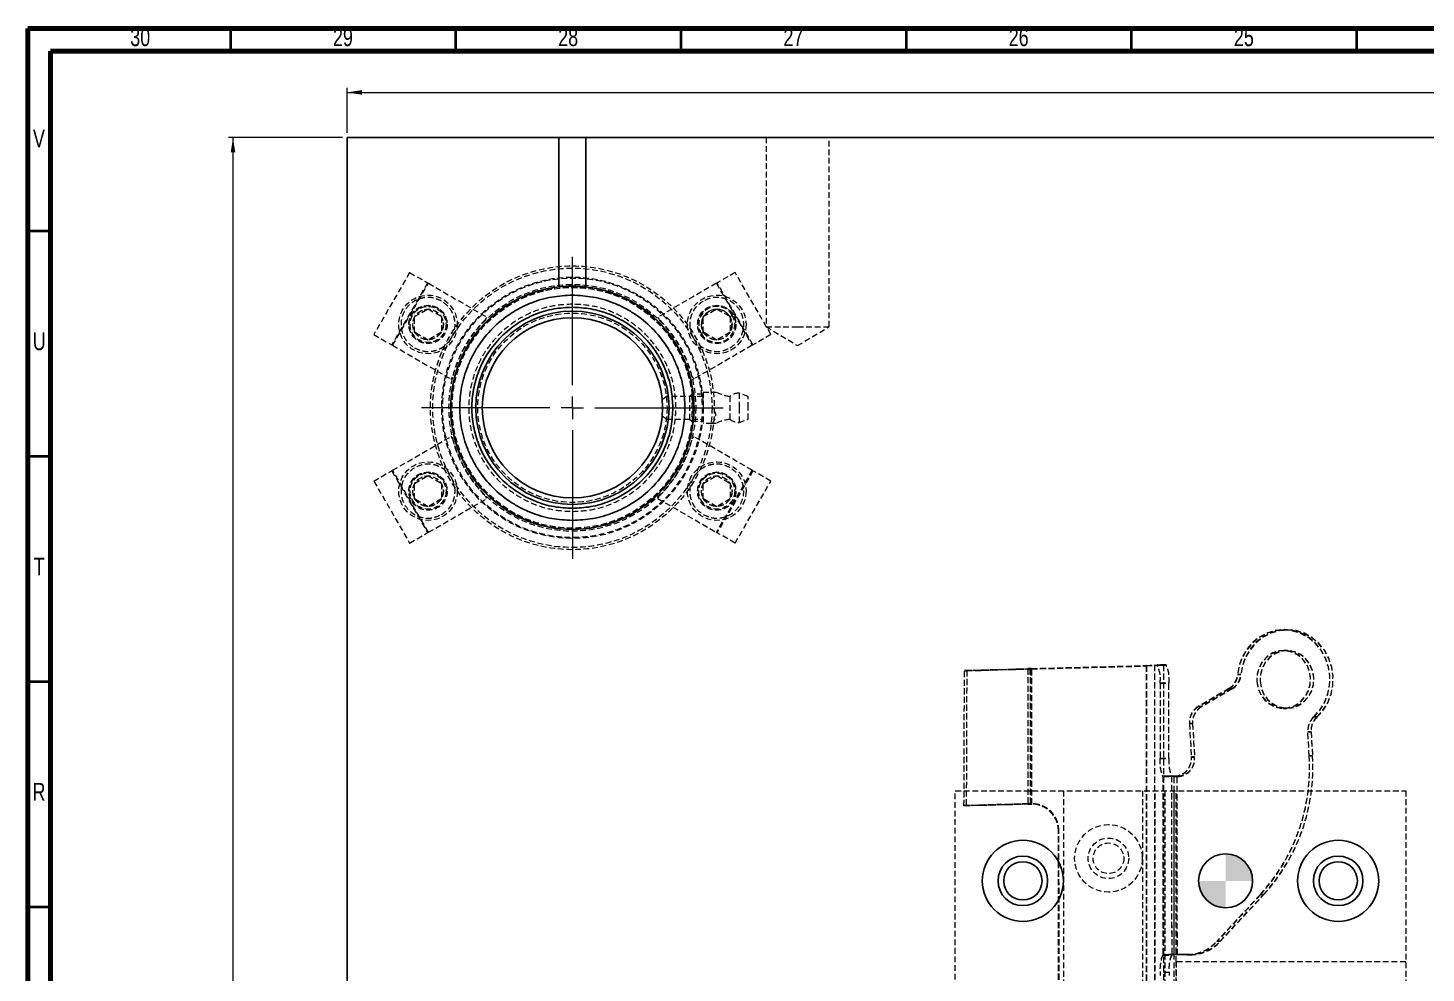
# Model space of a CAD drawing. Header units: millimetres. Extents: x 5 to 1495, y -1208 to 895.
# Drawn here: x 5 to 315.4, y 685.3 to 895.1 of the extents above; entities that cross this region are included whole.
import ezdxf

# ---------------------------------------------------------------- set-up
doc = ezdxf.new("R2010")
doc.units = ezdxf.units.MM
doc.linetypes.add('HIDDEN', pattern=[1.905, 1.27, -0.635])
doc.styles.add('SLDTEXTSTYLE13', font='TXT', dxfattribs={"width": 0.75})
doc.dimstyles.new('SLDDIMSTYLE0', dxfattribs={"dimtxt": 3.5, "dimasz": 3.302, "dimexe": 0, "dimexo": 0.0625, "dimgap": 0.875, "dimtad": 1, "dimrnd": 1e-09, "dimzin": 12, "dimdsep": 46, "dimtxsty": 'SLDTEXTSTYLE13', "dimsah": 1, "dimcen": 0.09, "dimadec": 0, "dimazin": 3, "dimtfac": 1, "dimtofl": 0, "dimtmove": 0, "dimatfit": 3, "dimfxl": 1, "dimfrac": 2, "dimtolj": 1, "dimtzin": 12, "dimarcsym": 0})

# ---------------------------------------------------------------- blocks, each defined once
blk = doc.blocks.new('_D_2')
at = {"color": 7, "linetype": 'Continuous', "lineweight": 18}
for p, q in [((75.85, 871.81), (75.85, 881.81)), ((625.85, 871.81), (625.85, 881.81)), ((75.85, 880.81), (625.85, 880.81))]:
    blk.add_line(p, q, dxfattribs=at)
for points in [[(75.85, 880.81), (79.16, 880.3), (79.16, 881.32)], [(625.85, 880.81), (622.55, 881.32), (622.55, 880.3)]]:
    blk.add_solid(points, dxfattribs=at)
at = {"color": 7, "linetype": 'Continuous', "lineweight": 18, "insert": (346.76, 885.32), "char_height": 3.5, "attachment_point": 1, "style": 'SLDTEXTSTYLE13'}
blk.add_mtext('550', dxfattribs=at)
blk = doc.blocks.new('_D_3')
at = {"color": 7, "linetype": 'Continuous', "lineweight": 18}
for p, q in [((74.85, 870.81), (49.51, 870.81)), ((50.51, 870.81), (50.51, 490.81)), ((74.85, 490.81), (49.51, 490.81))]:
    blk.add_line(p, q, dxfattribs=at)
for points in [[(50.51, 870.81), (50.01, 867.51), (51.02, 867.51)], [(50.51, 490.81), (51.02, 494.11), (50.01, 494.11)]]:
    blk.add_solid(points, dxfattribs=at)
at = {"color": 7, "linetype": 'Continuous', "lineweight": 18, "insert": (46, 628.16), "char_height": 3.5, "attachment_point": 1, "rotation": 90, "style": 'SLDTEXTSTYLE13'}
blk.add_mtext('380', dxfattribs=at)
blk = doc.blocks.new('SW_CENTERMARKSYMBOL_0')
at = {"color": 0, "linetype": 'Continuous', "lineweight": 0}
for p, q in [((0, 5), (0, 33.5)), ((-5, 0), (-33.5, 0)), ((0, 0), (-2.5, 0)), ((0, 0), (0, 2.5)), ((0, 0), (0, -2.5)), ((0, 0), (2.5, 0)), ((5, 0), (33.5, 0)), ((0, -5), (0, -33.5))]:
    blk.add_line(p, q, dxfattribs=at)
blk = doc.blocks.new('SW_DOWELSYMBOL_3')
at = {"linetype": 'Continuous', "lineweight": 0}
h = blk.add_hatch(color=0, dxfattribs=at)
edge = h.paths.add_edge_path(flags=0)
edge.add_arc((0, 0), 6, 0, 90)
edge.add_line((0, 6), (0, 0))
edge.add_line((0, 0), (6, 0))
h = blk.add_hatch(color=0, dxfattribs=at)
edge = h.paths.add_edge_path(flags=0)
edge.add_arc((0, 0), 6, 180, 270)
edge.add_line((0, -6), (0, 0))
edge.add_line((0, 0), (-6, 0))
at = {"color": 0, "linetype": 'Continuous', "lineweight": 0}
blk.add_circle((0, 0), 6, dxfattribs=at)

msp = doc.modelspace()

# ---------------------------------------------------------------- linework, layer by layer
at = {"color": 7, "linetype": 'Continuous', "lineweight": 70}
for p, q in [((5, 5), (5, 895)), ((5, 895), (1495, 895)), ((10, 10), (10, 890)), ((10, 890), (1490, 890))]:
    msp.add_line(p, q, dxfattribs=at)
at = {"color": 7, "linetype": 'Continuous', "lineweight": 35}
for p, q in [((50, 890), (50, 895)), ((100, 890), (100, 895)), ((150, 890), (150, 895)), ((200, 890), (200, 895)), ((250, 890), (250, 895)), ((300, 890), (300, 895)), ((10, 850), (5, 850)), ((10, 800), (5, 800)), ((10, 750), (5, 750)), ((10, 700), (5, 700))]:
    msp.add_line(p, q, dxfattribs=at)
at = {"color": 7, "linetype": 'Continuous', "lineweight": 25}
for p, q in [((75.853, 870.809), (75.853, 490.809)), ((122.853, 870.809), (75.853, 870.809)), ((122.853, 870.809), (122.853, 837.642)), ((128.853, 870.809), (122.853, 870.809)), ((128.853, 837.642), (128.853, 870.809)), ((572.853, 870.809), (128.853, 870.809))]:
    msp.add_line(p, q, dxfattribs=at)
at = {"color": 7, "linetype": 'HIDDEN', "lineweight": 18}
for p, q in [((168.853, 870.809), (168.853, 828.809)), ((182.853, 828.809), (182.853, 870.809)), ((89.731, 840.844), (81.781, 827.074)), ((93.715, 838.544), (85.765, 824.774)), ((85.938, 824.674), (93.888, 838.444)), ((89.731, 840.844), (93.715, 838.544)), ((93.888, 838.444), (106.879, 830.944)), ((157.818, 838.444), (144.828, 830.944)), ((157.818, 838.444), (165.768, 824.674)), ((161.975, 840.844), (157.992, 838.544)), ((165.942, 824.774), (157.992, 838.544)), ((169.925, 827.074), (161.975, 840.844)), ((90.81, 831.041), (93.81, 832.773)), ((93.81, 832.773), (96.81, 831.041)), ((154.896, 831.041), (157.896, 832.773)), ((157.896, 832.773), (160.896, 831.041)), ((90.81, 827.577), (90.81, 831.041)), ((96.81, 831.041), (96.81, 827.577)), ((106.578, 830.423), (106.879, 830.944)), ((144.828, 830.944), (145.129, 830.423)), ((154.896, 827.577), (154.896, 831.041)), ((160.819, 830.997), (161.36, 831.309)), ((160.896, 831.041), (160.896, 827.577)), ((168.853, 828.809), (175.853, 828.809)), ((168.853, 828.809), (175.853, 824.603)), ((175.853, 828.809), (182.853, 828.809)), ((175.853, 824.603), (182.853, 828.809)), ((81.781, 827.074), (85.765, 824.774)), ((93.81, 825.845), (90.81, 827.577)), ((96.81, 827.577), (93.81, 825.845)), ((154.432, 827.309), (154.973, 827.622)), ((157.896, 825.845), (154.896, 827.577)), ((160.896, 827.577), (157.896, 825.845)), ((169.925, 827.074), (165.942, 824.774)), ((85.938, 824.674), (98.929, 817.174)), ((165.768, 824.674), (152.778, 817.174)), ((98.929, 817.174), (99.229, 817.695)), ((152.477, 817.695), (152.778, 817.174)), ((154.853, 813.309), (146.708, 813.309)), ((152.353, 813.809), (151.853, 813.309)), ((151.853, 813.309), (151.853, 808.309)), ((152.353, 813.809), (152.353, 807.809)), ((154.853, 813.809), (152.353, 813.809)), ((154.853, 814.309), (154.853, 810.809)), ((154.853, 814.309), (156.853, 814.309)), ((160.853, 808.248), (160.853, 813.371)), ((162.853, 814.059), (162.853, 810.809)), ((164.853, 813.309), (162.853, 814.059)), ((164.853, 810.809), (164.853, 813.309)), ((154.853, 810.809), (154.853, 807.309)), ((154.853, 810.809), (156.853, 810.809)), ((162.853, 810.809), (162.853, 807.559)), ((164.853, 808.309), (164.853, 810.809)), ((146.708, 808.309), (154.853, 808.309)), ((151.853, 808.309), (152.353, 807.809)), ((152.353, 807.809), (154.853, 807.809)), ((156.853, 807.309), (154.853, 807.309)), ((162.853, 807.559), (164.853, 808.309)), ((85.938, 796.944), (98.929, 804.444)), ((99.229, 803.923), (98.929, 804.444)), ((152.477, 803.923), (152.778, 804.444)), ((165.768, 796.944), (152.778, 804.444)), ((81.781, 794.544), (85.765, 796.844)), ((81.781, 794.544), (89.731, 780.774)), ((85.765, 796.844), (93.715, 783.074)), ((93.888, 783.174), (85.938, 796.944)), ((90.81, 794.041), (93.81, 795.773)), ((93.81, 795.773), (96.81, 794.041)), ((154.896, 794.041), (157.896, 795.773)), ((165.768, 796.944), (157.818, 783.174)), ((157.896, 795.773), (160.896, 794.041)), ((165.942, 796.844), (157.992, 783.074)), ((161.975, 780.774), (169.925, 794.544)), ((169.925, 794.544), (165.942, 796.844)), ((90.81, 790.577), (90.81, 794.041)), ((96.81, 794.041), (96.81, 790.577)), ((154.896, 790.577), (154.896, 794.041)), ((160.896, 794.041), (160.896, 790.577)), ((93.81, 788.845), (90.81, 790.577)), ((96.81, 790.577), (93.81, 788.845)), ((93.888, 783.174), (106.879, 790.674)), ((106.879, 790.674), (106.578, 791.195)), ((144.828, 790.674), (145.129, 791.195)), ((144.828, 790.674), (157.818, 783.174)), ((157.896, 788.845), (154.896, 790.577)), ((160.896, 790.577), (157.896, 788.845)), ((89.731, 780.774), (93.715, 783.074)), ((161.975, 780.774), (157.992, 783.074)), ((284.553, 761.561), (283.835, 761.566)), ((284.554, 761.47), (283.836, 761.475)), ((284.518, 756.961), (283.799, 756.967)), ((284.518, 756.87), (283.8, 756.875)), ((212.786, 722.517), (212.891, 752.546)), ((212.787, 722.426), (212.891, 752.455)), ((212.891, 752.546), (226.934, 752.924)), ((212.891, 752.455), (226.934, 752.833)), ((212.891, 752.546), (213.394, 752.54)), ((212.891, 752.455), (213.395, 752.449)), ((213.394, 752.54), (213.29, 722.512)), ((213.395, 752.449), (213.29, 722.421)), ((213.394, 752.54), (227.437, 752.918)), ((213.395, 752.449), (227.438, 752.827)), ((226.934, 752.924), (226.965, 722.914)), ((226.934, 752.924), (227.437, 752.918)), ((226.934, 752.833), (226.965, 722.823)), ((226.934, 752.833), (227.438, 752.827)), ((227.437, 752.918), (227.468, 722.908)), ((227.438, 752.827), (227.469, 722.817)), ((227.728, 752.935), (253.192, 753.597)), ((227.759, 722.927), (227.728, 752.935)), ((227.728, 752.935), (227.834, 752.929)), ((227.729, 752.844), (253.193, 753.506)), ((227.76, 722.836), (227.729, 752.844)), ((227.729, 752.844), (227.835, 752.838)), ((227.834, 752.929), (253.298, 753.591)), ((227.865, 722.921), (227.834, 752.929)), ((227.835, 752.838), (253.299, 753.5)), ((227.866, 722.83), (227.835, 752.838)), ((253.192, 753.597), (253.278, 580.553)), ((253.298, 753.591), (253.192, 753.597)), ((253.193, 753.506), (253.279, 580.462)), ((253.299, 753.5), (253.193, 753.506)), ((253.298, 753.591), (253.385, 580.546)), ((253.299, 753.5), (253.385, 580.455)), ((255.062, 753.702), (255.681, 753.736)), ((255.062, 753.702), (255.148, 580.616)), ((257.037, 753.702), (255.062, 753.702)), ((255.062, 753.611), (255.682, 753.645)), ((255.062, 753.611), (255.148, 580.525)), ((257.038, 753.611), (255.062, 753.611)), ((257.656, 753.736), (255.681, 753.736)), ((257.657, 753.645), (255.682, 753.645)), ((257.037, 753.702), (257.656, 753.736)), ((257.037, 753.702), (257.123, 580.616)), ((257.038, 753.611), (257.657, 753.645)), ((257.038, 753.611), (257.124, 580.525)), ((274.251, 751.621), (273.533, 751.627)), ((274.251, 751.53), (273.533, 751.536)), ((256.309, 749.749), (256.317, 733.036)), ((256.309, 749.749), (258.284, 749.749)), ((256.309, 749.658), (256.318, 732.945)), ((256.309, 749.658), (258.285, 749.658)), ((258.293, 733.036), (258.284, 749.749)), ((258.293, 732.945), (258.285, 749.658)), ((271.602, 748.501), (264.763, 744.504)), ((271.603, 748.41), (264.763, 744.413)), ((272.32, 748.496), (265.481, 744.498)), ((272.321, 748.405), (265.482, 744.407)), ((272.32, 748.496), (271.602, 748.501)), ((272.321, 748.405), (271.603, 748.41)), ((265.481, 744.498), (264.763, 744.504)), ((265.482, 744.407), (264.763, 744.413)), ((283.701, 744.167), (284.419, 744.161)), ((283.701, 744.076), (284.419, 744.07)), ((291.133, 742.202), (290.415, 742.208)), ((291.134, 742.111), (290.416, 742.117)), ((262.822, 740.74), (263.254, 733.312)), ((263.54, 740.734), (262.822, 740.74)), ((262.822, 740.649), (263.254, 733.221)), ((263.541, 740.643), (262.822, 740.649)), ((263.54, 740.734), (263.972, 733.306)), ((263.541, 740.643), (263.973, 733.215)), ((289.424, 733.559), (289.113, 738.915)), ((289.831, 738.91), (289.113, 738.915)), ((289.425, 733.468), (289.113, 738.824)), ((289.831, 738.818), (289.113, 738.824)), ((289.831, 738.91), (290.142, 733.554)), ((289.831, 738.818), (290.143, 733.462)), ((256.317, 733.036), (258.293, 733.036)), ((256.318, 732.945), (258.293, 732.945)), ((263.972, 733.306), (263.254, 733.312)), ((263.973, 733.215), (263.254, 733.221)), ((290.142, 733.554), (289.424, 733.559)), ((290.143, 733.462), (289.425, 733.468)), ((256.894, 729.059), (256.913, 689.436)), ((258.869, 729.059), (256.894, 729.059)), ((256.894, 728.968), (256.914, 689.345)), ((258.87, 728.968), (256.894, 728.968)), ((256.96, 729.049), (258.903, 729.049)), ((256.96, 728.958), (258.904, 728.958)), ((258.919, 729.048), (256.993, 729.049)), ((258.919, 728.957), (256.994, 728.958)), ((258.869, 729.059), (258.889, 689.436)), ((258.87, 728.968), (258.89, 689.345)), ((259.428, 689.459), (259.408, 729.059)), ((259.408, 729.059), (259.53, 729.059)), ((259.429, 689.368), (259.409, 728.968)), ((259.409, 728.968), (259.53, 728.968)), ((259.53, 729.059), (260.248, 729.053)), ((259.53, 728.968), (260.249, 728.962)), ((260.146, 689.453), (260.127, 729.053)), ((260.248, 729.053), (260.127, 729.053)), ((260.147, 689.362), (260.127, 728.962)), ((260.249, 728.962), (260.127, 728.962)), ((210.853, 565.809), (210.853, 725.809)), ((210.853, 725.809), (310.853, 725.809)), ((234.853, 725.809), (234.853, 565.809)), ((252.398, 725.809), (252.478, 565.809)), ((255.282, 565.809), (255.202, 725.809)), ((257.405, 725.809), (257.405, 565.809)), ((259.38, 725.809), (259.38, 565.809)), ((259.853, 687.809), (259.853, 725.809)), ((310.853, 725.809), (310.853, 565.809)), ((226.965, 722.914), (212.786, 722.517)), ((213.29, 722.512), (212.786, 722.517)), ((226.965, 722.823), (212.787, 722.426)), ((213.29, 722.421), (212.787, 722.426)), ((227.468, 722.908), (213.29, 722.512)), ((227.469, 722.817), (213.29, 722.421)), ((226.965, 722.914), (227.531, 722.925)), ((227.468, 722.908), (226.965, 722.914)), ((226.965, 722.823), (227.532, 722.834)), ((227.469, 722.817), (226.965, 722.823)), ((227.751, 722.919), (227.468, 722.908)), ((227.752, 722.827), (227.469, 722.817)), ((227.751, 722.919), (227.531, 722.925)), ((227.752, 722.827), (227.532, 722.834)), ((227.865, 722.921), (227.759, 722.927)), ((227.866, 722.83), (227.76, 722.836)), ((228.225, 722.91), (228.118, 722.916)), ((228.225, 722.819), (228.119, 722.825)), ((233.852, 624.908), (233.757, 716.934)), ((233.757, 716.934), (233.863, 716.928)), ((233.958, 624.901), (233.863, 716.928)), ((233.852, 624.817), (233.757, 716.843)), ((233.757, 716.843), (233.864, 716.837)), ((233.959, 624.81), (233.864, 716.837)), ((278.576, 702.791), (268.903, 692.404)), ((278.577, 702.7), (268.903, 692.313)), ((269.621, 692.399), (279.294, 702.785)), ((269.622, 692.308), (279.295, 702.694)), ((279.294, 702.785), (278.576, 702.791)), ((279.295, 702.694), (278.577, 702.7)), ((269.621, 692.399), (268.903, 692.404)), ((269.622, 692.308), (268.903, 692.313)), ((256.913, 689.436), (258.889, 689.436)), ((256.914, 689.345), (258.89, 689.345)), ((257.013, 689.449), (258.939, 689.449)), ((257.013, 689.358), (258.939, 689.358)), ((262.305, 689.464), (259.428, 689.459)), ((262.305, 689.373), (259.429, 689.368)), ((263.023, 689.458), (260.146, 689.453)), ((263.024, 689.367), (260.147, 689.362)), ((262.305, 689.464), (263.023, 689.458)), ((262.305, 689.373), (263.024, 689.367)), ((259.853, 687.809), (259.853, 661.809)), ((310.853, 687.809), (259.853, 687.809)), ((259.853, 667.809), (259.853, 687.809)), ((256.341, 685.436), (256.341, 684.765)), ((258.316, 685.436), (256.341, 685.436)), ((258.316, 685.436), (258.317, 684.765))]:
    msp.add_line(p, q, dxfattribs=at)
at = {"color": 7, "linetype": 'HIDDEN', "lineweight": 18, "flags": 128}
for points in [[(93.715, 838.544), (93.718, 838.542), (93.728, 838.537), (93.744, 838.527), (93.766, 838.515), (93.792, 838.5), (93.822, 838.482), (93.854, 838.464), (93.888, 838.444)], [(157.818, 838.444), (157.852, 838.464), (157.885, 838.482), (157.915, 838.5), (157.941, 838.515), (157.962, 838.527), (157.978, 838.537), (157.988, 838.542), (157.992, 838.544)], [(122.853, 837.642), (125.853, 837.809), (128.853, 837.642)], [(85.938, 824.674), (85.904, 824.694), (85.872, 824.713), (85.842, 824.73), (85.816, 824.745), (85.794, 824.758), (85.778, 824.767), (85.768, 824.772), (85.765, 824.774)], [(165.942, 824.774), (165.938, 824.772), (165.928, 824.767), (165.912, 824.758), (165.891, 824.745), (165.865, 824.73), (165.835, 824.713), (165.802, 824.694), (165.768, 824.674)], [(85.765, 796.844), (85.768, 796.846), (85.778, 796.852), (85.794, 796.861), (85.816, 796.873), (85.842, 796.889), (85.872, 796.906), (85.904, 796.925), (85.938, 796.944)], [(165.942, 796.844), (165.938, 796.846), (165.928, 796.852), (165.912, 796.861), (165.891, 796.873), (165.865, 796.889), (165.835, 796.906), (165.802, 796.925), (165.768, 796.944)], [(93.888, 783.174), (93.854, 783.155), (93.822, 783.136), (93.792, 783.119), (93.766, 783.104), (93.744, 783.091), (93.728, 783.082), (93.718, 783.076), (93.715, 783.074)], [(157.992, 783.074), (157.988, 783.076), (157.978, 783.082), (157.962, 783.091), (157.941, 783.104), (157.915, 783.119), (157.885, 783.136), (157.852, 783.155), (157.818, 783.174)], [(290.415, 742.208), (291.745, 743.675), (292.798, 745.38), (293.54, 747.265), (293.943, 749.263), (293.994, 751.307), (293.691, 753.325), (293.045, 755.248), (292.078, 757.009), (290.823, 758.547), (289.324, 759.81), (287.633, 760.754), (285.807, 761.346), (283.911, 761.566), (282.009, 761.405), (280.167, 760.871), (278.448, 759.98), (276.913, 758.765), (275.614, 757.266), (274.596, 755.536), (273.894, 753.634), (273.533, 751.627)], [(290.416, 742.117), (291.745, 743.584), (292.799, 745.289), (293.54, 747.174), (293.943, 749.172), (293.994, 751.216), (293.692, 753.234), (293.046, 755.157), (292.079, 756.918), (290.824, 758.456), (289.325, 759.719), (287.634, 760.663), (285.808, 761.255), (283.911, 761.474), (282.009, 761.314), (280.167, 760.78), (278.449, 759.889), (276.914, 758.674), (275.615, 757.175), (274.597, 755.445), (273.895, 753.543), (273.533, 751.536)], [(291.133, 742.202), (292.463, 743.67), (293.517, 745.375), (294.258, 747.259), (294.661, 749.258), (294.712, 751.301), (294.409, 753.319), (293.763, 755.242), (292.796, 757.003), (291.542, 758.542), (290.043, 759.805), (288.351, 760.749), (286.526, 761.34), (284.629, 761.56), (282.727, 761.4), (280.885, 760.865), (279.166, 759.975), (277.631, 758.759), (276.332, 757.261), (275.314, 755.531), (274.612, 753.629), (274.251, 751.621)], [(291.134, 742.111), (292.464, 743.578), (293.517, 745.284), (294.258, 747.168), (294.662, 749.167), (294.713, 751.21), (294.41, 753.228), (293.764, 755.151), (292.797, 756.912), (291.542, 758.451), (290.043, 759.714), (288.352, 760.657), (286.526, 761.249), (284.63, 761.469), (282.727, 761.309), (280.885, 760.774), (279.167, 759.884), (277.632, 758.668), (276.333, 757.169), (275.315, 755.439), (274.613, 753.538), (274.251, 751.53)], [(277.788, 750.162), (278.051, 748.645), (278.644, 747.24), (279.534, 746.028), (280.669, 745.08), (281.983, 744.451), (283.4, 744.177), (284.837, 744.275), (286.211, 744.738), (287.442, 745.54), (288.459, 746.634), (289.201, 747.957), (289.627, 749.431), (289.712, 750.971), (289.449, 752.488), (288.856, 753.893), (287.966, 755.105), (286.831, 756.053), (285.517, 756.682), (284.1, 756.956), (282.663, 756.859), (281.289, 756.395), (280.058, 755.593), (279.042, 754.499), (278.299, 753.177), (277.873, 751.702), (277.788, 750.162)], [(277.789, 750.071), (278.051, 748.554), (278.645, 747.149), (279.535, 745.937), (280.67, 744.989), (281.984, 744.36), (283.401, 744.086), (284.838, 744.184), (286.212, 744.647), (287.443, 745.449), (288.459, 746.543), (289.202, 747.866), (289.628, 749.34), (289.712, 750.88), (289.45, 752.397), (288.857, 753.802), (287.967, 755.014), (286.832, 755.962), (285.517, 756.591), (284.101, 756.865), (282.663, 756.768), (281.289, 756.304), (280.059, 755.502), (279.042, 754.408), (278.299, 753.086), (277.873, 751.611), (277.789, 750.071)], [(278.507, 750.157), (278.769, 748.64), (279.362, 747.235), (280.252, 746.023), (281.387, 745.075), (282.701, 744.446), (284.118, 744.172), (285.555, 744.269), (286.929, 744.733), (288.16, 745.535), (289.177, 746.629), (289.92, 747.951), (290.345, 749.426), (290.43, 750.966), (290.168, 752.483), (289.574, 753.888), (288.684, 755.1), (287.549, 756.048), (286.235, 756.677), (284.818, 756.951), (283.381, 756.853), (282.007, 756.39), (280.776, 755.588), (279.76, 754.494), (279.017, 753.171), (278.591, 751.697), (278.507, 750.157)], [(278.507, 750.065), (278.769, 748.549), (279.363, 747.144), (280.253, 745.932), (281.388, 744.984), (282.702, 744.355), (284.119, 744.081), (285.556, 744.178), (286.93, 744.642), (288.161, 745.443), (289.177, 746.538), (289.92, 747.86), (290.346, 749.335), (290.43, 750.875), (290.168, 752.392), (289.575, 753.797), (288.685, 755.009), (287.55, 755.957), (286.236, 756.586), (284.819, 756.86), (283.382, 756.762), (282.008, 756.299), (280.777, 755.497), (279.76, 754.403), (279.018, 753.08), (278.592, 751.606), (278.507, 750.065)]]:
    msp.add_lwpolyline(points, dxfattribs=at)
at = {"color": 7, "linetype": 'HIDDEN', "lineweight": 18}
for centre, radius in [((125.853, 810.809), 31.5), ((125.853, 810.809), 31), ((125.853, 810.809), 29), ((125.853, 810.809), 28.81), ((125.853, 810.809), 27.394), ((93.81, 829.309), 6.5), ((125.853, 810.809), 27.01), ((125.853, 810.809), 26.73), ((125.853, 810.809), 26.71), ((157.896, 829.309), 6.5), ((93.81, 829.309), 4.25), ((93.81, 829.309), 4.2), ((93.81, 829.309), 4), ((93.81, 829.309), 3.4), ((93.81, 829.309), 3.375), ((125.853, 810.809), 21.006), ((157.896, 829.309), 4.25), ((157.896, 829.309), 4.2), ((157.896, 829.309), 3.4), ((93.81, 792.309), 6.5), ((157.896, 792.309), 6.5), ((93.81, 792.309), 4.25), ((93.81, 792.309), 4.2), ((93.81, 792.309), 4), ((93.81, 792.309), 3.4), ((93.81, 792.309), 3.375), ((157.896, 792.309), 4.25), ((157.896, 792.309), 4.2), ((157.896, 792.309), 4), ((157.896, 792.309), 3.4), ((157.896, 792.309), 3.375), ((244.853, 710.809), 7.5), ((244.853, 710.809), 4.5), ((244.853, 710.809), 3.4)]:
    msp.add_circle(centre, radius, dxfattribs=at)
at = {"color": 7, "linetype": 'Continuous', "lineweight": 25}
for centre, radius in [((125.853, 810.809), 26.995), ((125.853, 810.809), 21.449), ((125.853, 810.809), 20.006), ((225.853, 705.809), 9), ((295.853, 705.809), 9), ((225.853, 705.809), 5.5), ((270.853, 705.809), 6), ((295.853, 705.809), 5.5), ((225.853, 705.809), 4.25), ((295.853, 705.809), 4.25)]:
    msp.add_circle(centre, radius, dxfattribs=at)
for start, end in [(96.37937, 83.62063), (83.62063, 96.37937)]:
    msp.add_arc((125.853, 810.809), 27, start, end, dxfattribs=at)
at = {"color": 7, "linetype": 'HIDDEN', "lineweight": 18}
for centre, radius, start, end in [((157.896, 829.309), 4, 30, 210), ((157.896, 829.309), 3.375, 30, 210), ((125.853, 810.809), 27.5, 134.50127, 165.49873), ((125.853, 810.809), 27.5, 14.50127, 45.49873), ((157.896, 829.309), 4, 210, 30), ((157.896, 829.309), 3.375, 210, 30), ((161.586, 821.499), 8.161, 241.98043, 264.84636), ((162.853, 810.809), 3.25, 90, 127.97987), ((161.586, 800.12), 8.161, 95.15364, 117.98736), ((162.853, 810.809), 3.25, 232.02013, 270), ((125.853, 810.809), 27.5, 194.50127, 225.49873), ((125.853, 810.809), 27.5, 314.50127, 345.49873), ((249.568, 750.73), 6.812, 351.71643, 26.18271), ((249.569, 750.639), 6.812, 351.71633, 26.18243), ((251.544, 750.73), 6.812, 351.71569, 26.18304), ((251.544, 750.639), 6.812, 351.71633, 26.18243), ((269.52, 751.946), 4.025, 301.15071, 355.44875), ((269.52, 751.855), 4.025, 301.15088, 355.44858), ((270.238, 751.941), 4.025, 301.15088, 355.44858), ((270.239, 751.85), 4.025, 301.15051, 355.44883), ((266.882, 741.029), 4.07, 121.37542, 184.06741), ((266.883, 740.938), 4.07, 121.37544, 184.0673), ((267.6, 741.023), 4.07, 121.3752, 184.06754), ((267.601, 740.932), 4.07, 121.37526, 184.06748), ((293.244, 739.185), 4.141, 133.10556, 183.73257), ((293.245, 739.094), 4.141, 133.10571, 183.73287), ((293.963, 739.179), 4.141, 133.10577, 183.73237), ((293.963, 739.088), 4.141, 133.10555, 183.73249), ((264.295, 732.162), 8.025, 173.7522, 202.74548), ((264.295, 732.071), 8.025, 173.75212, 202.74601), ((266.27, 732.162), 8.025, 173.75293, 202.74517), ((266.271, 732.071), 8.025, 173.75222, 202.74549), ((259.373, 732.953), 3.898, 272.30975, 5.27738), ((259.373, 732.862), 3.898, 272.30976, 5.2776), ((260.091, 732.948), 3.898, 272.30953, 5.27761), ((260.091, 732.857), 3.898, 272.30986, 5.27737), ((247.889, 730.907), 41.619, 317.50355, 3.6541), ((247.89, 730.816), 41.619, 317.50355, 3.65404), ((248.555, 730.92), 41.671, 317.53363, 3.62396), ((248.556, 730.829), 41.67, 317.53362, 3.62402), ((259.556, 387.857), 341.202, 90.02483, 90.43044), ((259.554, 388.626), 340.342, 90.02449, 90.43113), ((260.2, 558.454), 170.599, 90.02483, 90.43044), ((260.199, 558.78), 170.182, 90.02433, 90.43094), ((227.762, 716.932), 5.995, 0.01713, 90.03001), ((227.763, 716.841), 5.995, 0.01721, 90.03007), ((227.868, 716.926), 5.995, 0.01688, 90.03026), ((227.869, 716.835), 5.995, 0.01713, 90.03001), ((262.228, 698.509), 9.045, 270.48575, 317.55261), ((262.229, 698.418), 9.045, 270.48575, 317.55252), ((262.946, 698.504), 9.045, 270.48575, 317.55252), ((262.947, 698.412), 9.045, 270.48571, 317.55265), ((264.474, 686.313), 8.181, 157.5574, 186.15275), ((264.475, 686.222), 8.181, 157.55769, 186.15204), ((259.575, 348.51), 340.949, 90.02477, 90.43068), ((259.577, 348.313), 341.055, 90.02483, 90.43061), ((266.45, 686.313), 8.181, 157.55771, 186.15202), ((266.451, 686.222), 8.181, 157.55746, 186.15227), ((260.221, 518.781), 170.672, 90.025, 90.43044), ((260.22, 519.085), 170.278, 90.02453, 90.43091)]:
    msp.add_arc(centre, radius, start, end, dxfattribs=at)
for points, knots in [([(96.81, 834.505), (96.117, 834.813), (95.05, 835.287), (93.465, 835.338), (92.247, 835.147), (91.091, 834.704), (89.765, 833.857), (88.489, 832.382), (87.849, 830.539), (87.779, 828.967), (87.973, 827.744), (88.417, 826.594), (89.253, 825.247), (90.197, 824.56), (90.81, 824.113)], [0, 0, 0, 0, 0.1197278, 0.1841793, 0.2499995, 0.3158186, 0.3802703, 0.4999995, 0.619728, 0.6841803, 0.7499997, 0.8158192, 0.8802714, 1, 1, 1, 1]), ([(160.896, 824.113), (161.51, 824.56), (162.454, 825.247), (163.29, 826.594), (163.734, 827.744), (163.928, 828.967), (163.857, 830.539), (163.218, 832.382), (161.941, 833.857), (160.615, 834.704), (159.46, 835.147), (158.241, 835.338), (156.657, 835.287), (155.59, 834.813), (154.896, 834.505)], [0, 0, 0, 0, 0.1197286, 0.1841799, 0.25, 0.3158194, 0.3802717, 0.5000002, 0.6197283, 0.68418, 0.7499991, 0.8158192, 0.8802708, 1, 1, 1, 1]), ([(99.007, 826.309), (99.314, 827.003), (99.788, 828.07), (99.839, 829.654), (99.649, 830.874), (99.203, 832.025), (98.368, 833.371), (97.424, 834.059), (96.81, 834.505)], [0, 0, 0, 0, 0.2394567, 0.3683597, 0.5, 0.6316385, 0.760544, 1, 1, 1, 1]), ([(125.853, 833.815), (124.45, 833.741), (121.56, 833.587), (117.272, 832.307), (113.149, 830.184), (109.47, 827.193), (106.971, 824.116), (105.391, 821.41), (104.131, 818.645), (103.112, 815.102), (102.719, 810.809), (103.112, 806.516), (104.345, 802.228), (106.481, 798.105), (109.469, 794.426), (112.547, 791.928), (115.252, 790.346), (118.018, 789.092), (121.56, 788.031), (124.45, 787.878), (125.853, 787.803)], [0, 0, 0, 0, 0.0582484, 0.1199858, 0.1842902, 0.2499589, 0.3156276, 0.3478173, 0.3800142, 0.4417517, 0.5000001, 0.5582484, 0.6199859, 0.6842898, 0.7499585, 0.8156273, 0.847817, 0.8800141, 0.9417516, 1, 1, 1, 1]), ([(148.859, 810.809), (148.785, 812.212), (148.631, 815.103), (147.351, 819.391), (145.228, 823.514), (142.237, 827.193), (139.16, 829.691), (136.454, 831.273), (133.689, 832.526), (130.146, 833.588), (127.256, 833.741), (125.853, 833.815)], [0, 0, 0, 0, 0.1164968, 0.2399718, 0.3685802, 0.4999177, 0.6312551, 0.6956345, 0.7600283, 0.8835032, 1, 1, 1, 1]), ([(154.896, 834.505), (154.283, 834.059), (153.339, 833.371), (152.503, 832.025), (152.058, 830.874), (151.868, 829.654), (151.918, 828.07), (152.392, 827.003), (152.7, 826.309)], [0, 0, 0, 0, 0.23945638, 0.36836039, 0.49999915, 0.63163962, 0.76054287, 1, 1, 1, 1]), ([(90.81, 824.113), (91.504, 823.805), (92.571, 823.331), (94.155, 823.281), (95.375, 823.471), (96.526, 823.916), (97.872, 824.752), (98.56, 825.696), (99.007, 826.309)], [0, 0, 0, 0, 0.23945492, 0.36836124, 0.49999847, 0.63163952, 0.76054381, 1, 1, 1, 1]), ([(152.7, 826.309), (153.147, 825.696), (153.834, 824.752), (155.181, 823.916), (156.332, 823.471), (157.551, 823.281), (159.135, 823.331), (160.203, 823.805), (160.896, 824.113)], [0, 0, 0, 0, 0.2394562, 0.3683605, 0.4999986, 0.6316389, 0.7605421, 1, 1, 1, 1]), ([(146.708, 813.307), (146.708, 813.308), (146.737, 813.333), (146.643, 813.249), (146.435, 813.074), (146.128, 812.83), (145.875, 812.673), (145.778, 812.612)], [0, 0, 0, 0, 0.007656, 0.2685599, 0.5273298, 0.8181365, 1, 1, 1, 1]), ([(156.853, 814.309), (157.087, 814.309), (157.466, 814.309), (157.705, 814.309), (157.718, 814.309), (157.72, 814.309)], [0, 0, 0, 0, 0.5832605, 0.9488008, 1, 1, 1, 1]), ([(125.853, 787.803), (127.256, 787.878), (130.147, 788.032), (134.435, 789.312), (138.558, 791.434), (142.237, 794.426), (144.735, 797.503), (146.317, 800.208), (147.57, 802.974), (148.632, 806.516), (148.785, 809.406), (148.859, 810.809)], [0, 0, 0, 0, 0.1164968, 0.2399718, 0.3685797, 0.4999175, 0.631255, 0.695634, 0.7600281, 0.8835032, 1, 1, 1, 1]), ([(156.853, 807.309), (157.112, 807.636), (157.508, 808.135), (157.77, 808.933), (157.656, 809.679), (157.267, 810.288), (156.957, 810.678), (156.853, 810.809)], [0, 0, 0, 0, 0.3059357, 0.4679103, 0.6311051, 0.8764858, 1, 1, 1, 1]), ([(145.778, 809.007), (145.958, 808.888), (146.319, 808.651), (146.64, 808.37), (146.733, 808.289), (146.693, 808.326), (146.605, 808.399), (146.591, 808.411)], [0, 0, 0, 0, 0.26431141, 0.52957606, 0.76339315, 0.96152647, 1, 1, 1, 1]), ([(157.72, 807.309), (157.722, 807.309), (157.741, 807.309), (157.554, 807.309), (157.132, 807.309), (156.853, 807.309)], [0, 0, 0, 0, 0.042485, 0.3675546, 1, 1, 1, 1]), ([(99.007, 795.309), (98.56, 795.923), (97.872, 796.867), (96.526, 797.702), (95.375, 798.148), (94.155, 798.338), (92.571, 798.287), (91.504, 797.813), (90.81, 797.505)], [0, 0, 0, 0, 0.2394563, 0.3683598, 0.5000009, 0.6316382, 0.7605445, 1, 1, 1, 1]), ([(160.896, 797.505), (160.203, 797.813), (159.135, 798.287), (157.551, 798.338), (156.332, 798.148), (155.181, 797.702), (153.834, 796.867), (153.147, 795.923), (152.7, 795.309)], [0, 0, 0, 0, 0.2394585, 0.3683617, 0.5000021, 0.6316402, 0.7605437, 1, 1, 1, 1]), ([(90.81, 797.505), (90.197, 797.059), (89.253, 796.371), (88.417, 795.025), (87.973, 793.874), (87.779, 792.652), (87.849, 791.08), (88.489, 789.237), (89.765, 787.762), (91.091, 786.914), (92.247, 786.471), (93.465, 786.281), (95.05, 786.331), (96.117, 786.805), (96.81, 787.113)], [0, 0, 0, 0, 0.1197281, 0.184181, 0.2499998, 0.31582, 0.3802715, 0.5000004, 0.6197296, 0.6841813, 0.7500005, 0.8158207, 0.8802722, 1, 1, 1, 1]), ([(96.81, 787.113), (97.424, 787.56), (98.368, 788.247), (99.203, 789.594), (99.649, 790.745), (99.839, 791.965), (99.788, 793.548), (99.314, 794.616), (99.007, 795.309)], [0, 0, 0, 0, 0.2394563, 0.3683611, 0.5000003, 0.6316389, 0.7605434, 1, 1, 1, 1]), ([(152.7, 795.309), (152.392, 794.616), (151.918, 793.548), (151.868, 791.965), (152.058, 790.745), (152.503, 789.594), (153.339, 788.247), (154.283, 787.56), (154.896, 787.113)], [0, 0, 0, 0, 0.239457, 0.3683617, 0.5000006, 0.63164, 0.7605432, 1, 1, 1, 1]), ([(154.896, 787.113), (155.59, 786.805), (156.657, 786.331), (158.241, 786.281), (159.46, 786.471), (160.615, 786.914), (161.941, 787.762), (163.218, 789.237), (163.857, 791.08), (163.928, 792.652), (163.734, 793.874), (163.29, 795.025), (162.454, 796.371), (161.51, 797.059), (160.896, 797.505)], [0, 0, 0, 0, 0.1197292, 0.1841808, 0.2500009, 0.3158201, 0.3802718, 0.4999999, 0.6197288, 0.6841804, 0.7500006, 0.8158199, 0.8802719, 1, 1, 1, 1]), ([(227.728, 752.935), (227.661, 752.934), (227.527, 752.932), (227.26, 752.929), (227.064, 752.926), (226.934, 752.924)], [0, 0, 0, 0, 0.2509098, 0.5018166, 1, 1, 1, 1]), ([(227.729, 752.844), (227.662, 752.843), (227.527, 752.841), (227.261, 752.837), (227.065, 752.835), (226.934, 752.833)], [0, 0, 0, 0, 0.2509064, 0.5018088, 1, 1, 1, 1]), ([(227.437, 752.918), (227.502, 752.92), (227.6, 752.923), (227.733, 752.926), (227.801, 752.928), (227.834, 752.929)], [0, 0, 0, 0, 0.4974131, 0.7483814, 1, 1, 1, 1]), ([(227.438, 752.827), (227.503, 752.829), (227.601, 752.832), (227.734, 752.835), (227.801, 752.837), (227.835, 752.838)], [0, 0, 0, 0, 0.4973767, 0.7483816, 1, 1, 1, 1]), ([(253.192, 753.597), (253.416, 753.609), (253.864, 753.632), (254.44, 753.663), (254.885, 753.689), (255.002, 753.698), (255.062, 753.702)], [0, 0, 0, 0, 0.2482061, 0.4964253, 0.7444963, 1, 1, 1, 1]), ([(253.298, 753.591), (253.746, 753.603), (254.641, 753.626), (255.793, 753.659), (256.684, 753.687), (256.918, 753.697), (257.037, 753.702)], [0, 0, 0, 0, 0.247947, 0.4958929, 0.7437899, 1, 1, 1, 1]), ([(256.993, 729.049), (256.983, 729.049), (256.962, 729.049), (256.927, 729.052), (256.907, 729.056), (256.894, 729.059)], [0, 0, 0, 0, 0.25032382, 0.50063356, 1, 1, 1, 1]), ([(256.994, 728.958), (256.983, 728.958), (256.963, 728.958), (256.928, 728.96), (256.908, 728.965), (256.894, 728.968)], [0, 0, 0, 0, 0.25032773, 0.50065662, 1, 1, 1, 1]), ([(258.903, 729.049), (258.903, 729.049), (258.908, 729.048), (258.914, 729.048), (258.919, 729.048)], [0, 0, 0, 0, 0.0549852, 1, 1, 1, 1]), ([(258.904, 728.958), (258.904, 728.958), (258.909, 728.957), (258.914, 728.957), (258.919, 728.957)], [0, 0, 0, 0, 0.0548684, 1, 1, 1, 1]), ([(227.531, 722.925), (227.55, 722.925), (227.588, 722.926), (227.664, 722.927), (227.721, 722.927), (227.759, 722.927)], [0, 0, 0, 0, 0.250062, 0.5000903, 1, 1, 1, 1]), ([(227.532, 722.834), (227.551, 722.834), (227.589, 722.835), (227.665, 722.835), (227.722, 722.836), (227.76, 722.836)], [0, 0, 0, 0, 0.2500592, 0.5001526, 1, 1, 1, 1]), ([(227.751, 722.919), (227.77, 722.919), (227.799, 722.92), (227.837, 722.92), (227.856, 722.921), (227.865, 722.921)], [0, 0, 0, 0, 0.4996728, 0.7498371, 1, 1, 1, 1]), ([(227.752, 722.827), (227.771, 722.828), (227.799, 722.829), (227.837, 722.829), (227.856, 722.829), (227.866, 722.83)], [0, 0, 0, 0, 0.4996726, 0.74970697, 1, 1, 1, 1]), ([(256.913, 689.436), (256.92, 689.438), (256.932, 689.442), (256.963, 689.447), (256.993, 689.449), (257.013, 689.449)], [0, 0, 0, 0, 0.250345, 0.5006629, 1, 1, 1, 1]), ([(256.914, 689.345), (256.92, 689.347), (256.933, 689.351), (256.964, 689.356), (256.994, 689.358), (257.013, 689.358)], [0, 0, 0, 0, 0.2503311, 0.5006442, 1, 1, 1, 1]), ([(258.939, 689.449), (258.929, 689.448), (258.914, 689.447), (258.898, 689.442), (258.892, 689.438), (258.889, 689.436)], [0, 0, 0, 0, 0.498449, 0.7490359, 1, 1, 1, 1]), ([(258.939, 689.358), (258.929, 689.357), (258.915, 689.356), (258.899, 689.351), (258.893, 689.347), (258.89, 689.345)], [0, 0, 0, 0, 0.4984335, 0.7490437, 1, 1, 1, 1])]:
    msp.add_open_spline(points, degree=3, knots=knots, dxfattribs=at)
at = {"color": 7, "linetype": 'Continuous', "lineweight": 25}
for points, knots in [([(125.853, 835.804), (124.329, 835.724), (121.189, 835.557), (117.34, 834.404), (114.336, 833.042), (111.396, 831.323), (108.053, 828.61), (105.339, 825.266), (103.622, 822.327), (102.253, 819.322), (101.146, 815.474), (100.719, 810.809), (101.146, 806.145), (102.253, 802.296), (103.622, 799.292), (105.339, 796.352), (108.053, 793.009), (111.396, 790.295), (114.336, 788.577), (117.34, 787.215), (121.189, 786.061), (124.329, 785.895), (125.853, 785.814)], [0, 0, 0, 0, 0.05823871, 0.11996623, 0.15215061, 0.18434205, 0.25000014, 0.31565785, 0.3478426, 0.38003395, 0.44176115, 0.50000003, 0.55823873, 0.61996611, 0.65215067, 0.6843422, 0.74999991, 0.81565794, 0.8478426, 0.88003377, 0.94176129, 1, 1, 1, 1]), ([(150.848, 810.809), (150.768, 812.334), (150.601, 815.474), (149.448, 819.322), (148.086, 822.327), (146.367, 825.266), (143.654, 828.61), (140.31, 831.323), (137.371, 833.042), (134.366, 834.404), (130.518, 835.557), (127.378, 835.724), (125.853, 835.804)], [0, 0, 0, 0, 0.1164779, 0.2399321, 0.3043015, 0.3686843, 0.5000002, 0.6313159, 0.6956852, 0.7600682, 0.8835225, 1, 1, 1, 1]), ([(125.853, 833.125), (124.492, 833.053), (121.689, 832.904), (118.253, 831.874), (115.571, 830.659), (112.946, 829.124), (109.961, 826.701), (107.063, 823.132), (104.991, 819.133), (103.795, 814.974), (103.413, 810.809), (103.795, 806.645), (104.783, 803.209), (106.005, 800.527), (107.538, 797.902), (109.962, 794.918), (113.53, 792.016), (117.53, 789.957), (121.689, 788.715), (124.492, 788.566), (125.853, 788.494)], [0, 0, 0, 0, 0.05824866, 0.11998578, 0.15218294, 0.18437252, 0.25004128, 0.31571005, 0.38001413, 0.4417516, 0.50000005, 0.55824849, 0.61998576, 0.65218301, 0.68437259, 0.75004119, 0.81571009, 0.88001426, 0.94175135, 1, 1, 1, 1]), ([(148.169, 810.809), (148.097, 812.17), (147.948, 814.974), (146.918, 818.41), (145.703, 821.092), (144.168, 823.717), (141.745, 826.701), (138.176, 829.603), (134.177, 831.662), (130.018, 832.903), (127.214, 833.052), (125.853, 833.125)], [0, 0, 0, 0, 0.1164968, 0.239972, 0.3043658, 0.368745, 0.5000825, 0.6314201, 0.7600284, 0.8835035, 1, 1, 1, 1]), ([(125.853, 785.814), (127.378, 785.895), (130.518, 786.061), (134.366, 787.215), (137.371, 788.576), (140.31, 790.295), (143.654, 793.009), (146.367, 796.352), (148.086, 799.292), (149.448, 802.296), (150.601, 806.145), (150.768, 809.285), (150.848, 810.809)], [0, 0, 0, 0, 0.11647747, 0.23993181, 0.3043012, 0.3686842, 0.49999972, 0.63131566, 0.69568518, 0.7600679, 0.8835225, 1, 1, 1, 1]), ([(125.853, 788.494), (127.214, 788.566), (130.018, 788.714), (133.454, 789.744), (136.136, 790.96), (138.761, 792.494), (141.745, 794.918), (144.647, 798.486), (146.706, 802.486), (147.947, 806.645), (148.096, 809.448), (148.169, 810.809)], [0, 0, 0, 0, 0.1164965, 0.2399715, 0.3043661, 0.368745, 0.5000829, 0.6314201, 0.7600283, 0.8835031, 1, 1, 1, 1])]:
    msp.add_open_spline(points, degree=3, knots=knots, dxfattribs=at)

# ---------------------------------------------------------------- block references
at = {"color": 7, "linetype": 'Continuous', "lineweight": 0}
for name, p in [('SW_CENTERMARKSYMBOL_0', (125.853, 810.809)), ('SW_DOWELSYMBOL_3', (270.853, 705.809))]:
    msp.add_blockref(name, p, dxfattribs=at)

# ---------------------------------------------------------------- texts
at = {"color": 7, "linetype": 'Continuous', "lineweight": 0, "attachment_point": 2, "style": 'SLDTEXTSTYLE13'}
for s, insert, char_height in [('30', (29.92, 895.06), 3.9688), ('29', (74.92, 895.06), 3.9688), ('28', (124.92, 895.06), 3.9688), ('27', (174.92, 895.06), 3.9688), ('26', (224.92, 895.06), 3.9688), ('25', (274.92, 895.06), 3.9688), ('V', (7.439, 872.56), 3.969), ('U', (7.506, 827.56), 3.969), ('T', (7.488, 777.56), 3.969), ('R', (7.444, 727.56), 3.969)]:
    msp.add_mtext(s, dxfattribs=dict(at, insert=insert, char_height=char_height))

# ---------------------------------------------------------------- dimensions: what is measured, and where the dimension line sits
at = {"color": 7, "linetype": 'Continuous', "lineweight": 18}
dim = msp.add_linear_dim(base=(625.853, 880.809), p1=(75.853, 870.809), p2=(625.853, 870.809), dimstyle='SLDDIMSTYLE0', dxfattribs=at)
dim.commit()
dim.dimension.update_dxf_attribs({"geometry": '_D_2', "text_midpoint": (350.639, 880.809), "dimtype": 160})
dim = msp.add_linear_dim(base=(50.513, 490.809), p1=(75.853, 870.809), p2=(75.853, 490.809), angle=90, dimstyle='SLDDIMSTYLE0', dxfattribs=at)
dim.commit()
dim.dimension.update_dxf_attribs({"geometry": '_D_3', "text_midpoint": (50.513, 632.034), "dimtype": 160})

doc.saveas('drawing.dxf')
